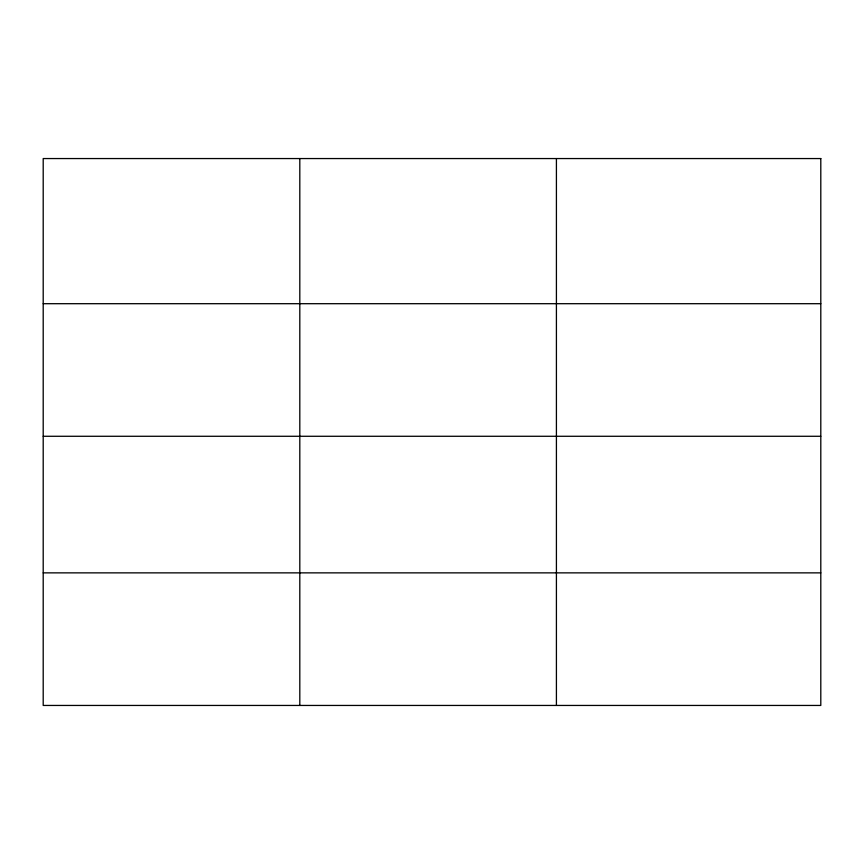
<?xml version="1.0" encoding="UTF-8"?>
<svg xmlns="http://www.w3.org/2000/svg" width="864" height="864" viewBox="0 0 864 864"><rect width="100%" height="100%" fill="white"/><g stroke="black" fill="none" stroke-linecap="round" stroke-linejoin="round"><path stroke-width="1.3" d="M43.2 303.696L820.8 303.696M43.2 436.277L820.8 436.277M43.2 572.864L820.8 572.864M556.416 158.555L556.416 705.445M299.808 158.555L299.808 705.445M820.8 158.555L43.2 158.555L43.2 705.445L820.8 705.445L820.8 158.555"/></g></svg>
